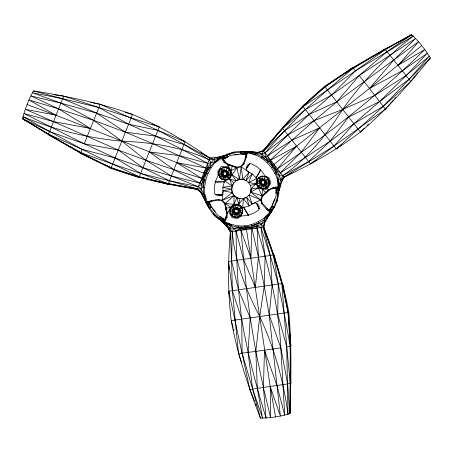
<?xml version="1.0" encoding="UTF-8"?>
<svg xmlns="http://www.w3.org/2000/svg" width="453" height="453" viewBox="0 0 453 453"><rect width="100%" height="100%" fill="white"/><g stroke="black" fill="none" stroke-linecap="round" stroke-linejoin="round"><path stroke-width="0.68" d="M269.331 214.411L274.382 207.349L277.117 201.194L278.827 193.822L278.861 184.79L280.837 179.977L284.031 177.18C310.86 164.564 336.715 149.875 360.435 132.044C386.403 110.017 408.923 84.394 430.35 58.024C425.265 49.513 418.997 41.546 411.754 34.773L385.078 49.066L353.198 68.148L327.411 89.971L305.328 109.564L284.546 130.815L263.527 151.064L258.442 152.372L247.548 151.732L247.366 152.961L246.364 153.782L246.358 157.123L244.037 163.969L241.217 166.868L237.027 167.899L231.155 170.492L231.823 174.835L236.273 180.719C244.982 174.92 255.922 187.078 249.048 195.124L252.072 204.048L249.207 205.99L242.774 207.667L238.759 204.077L236.783 197.644C225.628 191.579 234.937 174.484 246.047 180.424L249.088 172.293L246.647 170.447L246.064 167.865L247.446 165.011L250.86 163.533L256.37 166.404L261.064 170.424L264.914 175.679L268.878 177.723L270.894 182.876L267.882 188.046L265.35 189.02L262.604 189.416L258.504 187.825L251.143 188.742L250.656 192.083M205.288 199.881C206.608 205.124 209.779 209.648 213.029 213.873C217.27 220.215 225.724 221.251 229.546 227.7L230.373 231.868C227.882 261.409 227.678 291.143 231.256 320.605C237.349 354.11 248.278 386.42 260.407 418.164C270.316 418.017 280.35 416.573 289.835 413.685L290.09 413.215C290.985 379.608 291.84 345.928 288.821 312.394C283.601 283.125 274.433 254.796 263.771 227.095L264.648 222.112L264.728 219.246L264.275 217.916L269.677 212.225L269.467 210.945L262.219 203.04L261.381 200.067C263.085 192.429 271.143 185.945 279.167 187.061C278.335 196.053 275.316 205.266 270.651 212.995L264.337 222.791M230.226 239.575L230.373 231.868L228.17 227.819M27.288 121.41L22.927 119.094L48.454 134.105L82.055 149.348L115.085 157.989L142.933 167.706L171.376 175.957L198.352 186.698C205.809 191.421 203.267 202.48 209.818 207.978C213.822 213.539 218.505 218.98 224.246 222.712L227.01 217.508L227.276 213.057L225.656 208.567L230.486 207.191L233.912 204.439L234.133 195.526C231.115 191.993 231.058 186.642 233.742 182.978L229.716 179.212L224.597 180.894L222.831 187.304L223.08 190.758L222.321 200.288L221.874 200.809C217.078 199.229 211.908 201.398 207.253 202.831L206.041 202.372L201.155 192.616L197.474 188.867L169.428 180.787L140.634 173.42L112.627 164.088L80.832 152.667L48.369 134.598L22.65 118.646C24.892 108.986 28.658 99.575 33.488 90.917C67.038 96.285 100.487 102.978 132.548 114.45C159.852 126.081 185.504 141.126 209.841 158.052L213.861 159.422L219.014 158.726L226.857 154.241L234.093 152.032L240.792 151.325L248.788 152.01M218.561 219.037L220.345 216.67L222.899 218.442L221.336 220.962L227.332 227.315L229.546 227.7L231.33 225.77L231.364 224.609L224.75 221.755L224.428 220.498M276.296 188.063L276.047 196.245L271.489 207.655L269.218 210.203M213.691 213.301L213.029 213.873L223.204 221.058L224.246 222.712L238.153 225.928L244.501 225.928L246.489 229.541L270.237 386.698L280.396 416.035L269.224 315.169L264.252 286.115L258.42 257.179L252.061 228.748C242.604 227.972 232.791 227.168 224.246 222.712L223.924 221.455L226.29 216.993L226.511 213.284L224.796 203.85L221.874 200.809M242.774 207.667L243.391 198.561L246.534 197.31L249.054 195.062L261.381 200.067M90.543 102.361L100.272 104.218L157.921 130.362L209.841 158.052C218.187 157.723 226.285 155.192 234.258 152.893C241.959 152.168 249.416 151.268 257.134 152.423L244.167 151.421L243.935 154.371L241.443 154.303M229.75 169.654L228.352 173.08L228.159 174.915L227.078 176.404C223.652 177.123 223.227 182.14 220.011 177.57L218.669 174.586L218.929 171.376L220.854 168.726L223.81 167.412L227.032 167.774L229.665 169.705L231.002 172.695L230.741 175.9L228.816 178.55L225.826 179.886L222.576 179.541L219.926 177.621L218.589 174.631L218.929 171.376L220.854 168.726L223.844 167.395L227.1 167.735L229.75 169.654L231.081 172.644L230.741 175.9L228.805 178.556C226.075 176.93 222.927 176.562 219.926 177.621M239.931 210.52L235.141 214.405L234.218 216.947L237.434 217.31L240.384 216.002L242.264 213.374L239.931 210.52L239.178 208.839L237.689 207.757L235.854 207.565L234.173 208.318C232.734 211.534 227.78 210.922 231.585 215.016L234.218 216.947L237.406 217.327L240.396 215.996L242.315 213.346L242.576 210.135L241.239 207.151C239.122 204.496 235.118 204.093 232.429 206.172L234.173 208.318C236.047 209.433 246.149 213.374 241.239 207.151L238.606 205.215L235.39 204.852L232.429 206.172L230.56 208.788L230.249 212.027L231.585 215.016L234.15 216.987L237.406 217.327L240.396 215.996L242.315 213.346L242.661 210.09L241.324 207.1L238.674 205.175L235.418 204.835L232.446 206.16L230.509 208.822L230.169 212.078L231.5 215.062C234.818 219.535 235.203 214.609 238.657 213.85L239.739 212.355L239.931 210.52L241.324 207.1M266.964 187.299L263.55 185.894L261.721 185.702L260.226 184.62L259.478 182.938L262.689 180.458L261.97 176.155L265.254 176.477L267.819 178.448L269.161 181.432L268.901 184.643L266.976 187.293L263.986 188.624L260.73 188.284L258.08 186.364L256.749 183.374L257.089 180.118L259.008 177.468L261.998 176.132L265.254 176.477L267.904 178.397L269.241 181.387L268.901 184.643L266.964 187.299L264.02 188.607L260.798 188.244L258.165 186.313C254.359 182.219 259.314 182.836 260.752 179.614L262.434 178.861L264.269 179.054L265.758 180.135L266.511 181.823L268.844 184.677L266.976 187.293L264.02 188.607L260.73 188.284L258.165 186.313L256.828 183.323L257.089 180.118L259.025 177.463L261.998 176.132L265.186 176.511L267.819 178.448C272.729 184.671 262.627 180.73 260.752 179.614L259.025 177.463L257.14 180.084L256.828 183.323L260.503 183.165L265.237 185.147L266.964 187.299L266.319 183.652L266.511 181.823L267.904 178.397M275.934 192.842L276.154 188.046L271.698 188.895M276.29 200.906L277.117 201.194L278.238 187.972L279.167 187.061C277.949 173.884 272.463 160.889 263.527 151.064L263.199 150.639L257.802 152.474L259.184 152.299M192.514 188.221L197.27 189.365L201.155 192.616L206.511 203.408L207.57 203.59L209.195 202.061L210.135 204.184L209.818 207.978C205.067 202.117 203.805 193.776 197.27 189.365C201.466 176.551 209.767 165.045 220.832 157.321L222.083 157.672L224.762 161.953L227.859 164.003L227.678 164.779L229.433 168.312L231.155 170.492L232.378 165.617L227.678 164.779L223.958 162.321L220.832 157.321L223.805 155.685L225.203 158.295L227.451 157.231M251.143 188.742L250.679 192.095L262.553 196.013L269.869 189.813L273.193 188.148L273.272 187.27M228.805 178.556L227.078 176.404L226.347 172.412L225.401 171.092L224.275 170.124L220.866 168.72L218.986 171.342L218.589 174.631L220.011 177.57L222.638 179.507L225.86 179.864L225.141 175.56L221.319 174.195L218.669 174.586L221.511 172.367L222.593 170.872L224.275 170.124L226.109 170.311L227.604 171.398L228.352 173.08L230.685 175.934L228.816 178.55L228.159 174.915L226.653 174.337L224.269 176.183L223.561 176.964L222.638 179.507L225.86 179.864M231.002 172.695L228.352 173.08L224.529 171.715L223.81 167.412L227.032 167.774L229.665 169.705L231.081 172.644L230.685 175.934L228.159 174.915L225.141 175.56L227.078 176.404M241.239 207.151L237.921 209.858L235.854 207.565L232.446 206.16L230.56 208.788L230.249 212.027L233.924 211.862L238.657 213.85L240.396 215.996L239.739 212.355L238.227 211.778L237.689 207.757L238.606 205.215M242.576 210.135L242.264 213.374L239.739 212.355L236.721 213.001L237.434 217.31M269.161 181.432L268.844 184.677L264.812 183.074L261.721 185.702L260.798 188.244L263.55 185.894L265.237 185.147L266.319 183.652L263.301 184.303L264.02 188.607M222.593 170.872L224.529 171.715L221.511 172.367L221.319 174.195L220.011 177.57L223.323 174.864L222.593 170.872L220.866 168.72L221.511 172.367L223.018 172.944L226.109 170.311L227.1 167.735M232.446 206.16C233.425 209.167 233.17 212.378 231.5 215.062M259.478 182.938L259.671 181.104L259.025 177.463L262.434 178.861L263.561 179.835L264.507 181.155L265.237 185.147M232.174 185.979L222.831 187.304L231.642 189.326L223.08 190.758L222.7 193.793L220.758 195.594L217.593 195.821L214.609 193.607L214.337 187.395L215.475 181.319L218.097 175.362L217.887 170.906L221.336 166.579L227.327 166.602L229.433 168.312M226.155 162.876L223.187 159.445L223.856 159.043L224.218 156.455L221.879 156.744L219.014 158.726L215.305 157.701L211.024 162.729L210.033 167.242L206.511 173.346L204.218 180.034L203.238 187.038L203.595 194.116L204.971 194.388L207.202 201.913L208.408 202.372L211.608 201.5L211.308 200.707L206.041 202.372C201.681 185.821 206.998 167.769 220.832 157.321L222.785 157.248L234.093 152.032L234.258 152.893M407.043 37.406L411.228 34.785L385.463 49.388L355.458 70.866L331.466 95.147L309.127 114.411L287.757 134.915L264.971 152.904L261.828 154.145L255.922 153.737L247.548 151.732L246.545 152.553C245.458 157.293 244.75 162.859 240.985 166.223L236.891 167.236L232.31 166.313L227.678 164.779M207.921 173.261L203.799 173.171L55.821 115.164L25.334 109.292L118.273 150.051L145.923 160.271L173.895 169.688L203.131 178.742L204.331 179.705L203.238 187.038L200.996 188.799L197.474 188.867L168.273 183.652L139.269 176.795L111.172 167.689L80.645 153.346L48.369 134.598L63.647 96.115L159.286 126.936L138.992 177.468L110.872 168.408L80.645 153.346L82.055 149.348L22.995 116.698C54.496 129.835 87.854 138.131 121.851 141.138C151.783 142.406 181.874 146.914 209.161 159.858L213.861 159.422L214.643 161.931L215.628 162.536L221.404 158.244L222.655 158.59M226.511 213.284L227.276 213.057L225.305 203.397L230.486 207.191L229.456 209.767L229.031 212.451L232.01 217.644L237.48 218.471L241.228 216.064L247.7 215.356L253.533 213.301L258.776 209.96L259.201 206.268L257.423 203.64L254.892 202.859L252.072 204.048L246.557 197.349L243.403 198.607L238.759 204.077L233.912 204.439L225.305 203.397L222.321 200.288L218.397 199.292L211.308 200.707L208.408 202.372M222.072 175.883L223.018 172.944L221.319 174.195L222.072 175.883L223.561 176.964L223.323 174.864L225.396 177.157M229.665 169.705L227.604 171.398L226.653 174.337L228.352 173.08M240.384 216.002L236.97 214.597L235.141 214.405L231.585 215.016L233.646 213.323L234.597 210.385L237.689 207.757M239.178 208.839L238.227 211.778L238.657 213.85M258.08 186.364L260.226 184.62L261.177 181.681L260.752 179.614M267.819 178.448L265.758 180.135L264.812 183.074L266.511 181.823M246.489 229.541L233.827 228.505L229.546 227.7L232.276 231.551C234.705 261.658 245.849 289.965 259.716 316.522C274.11 347.474 283.606 380.509 287.978 414.359L286.726 346.885L290.894 346.109L288.051 312.496L282.604 283.516L228.697 291.205L249.829 389.444L290.792 383.436L290.214 346.285L284.207 313.04L278.284 284.122L270.265 255.498L263.238 227.168L264.648 222.112L270.651 212.995L270.441 211.715L268.805 210.419L270.169 208.544L273.618 206.925C270.922 213.969 264.326 219.229 263.771 227.095L265.362 232.457M251.183 188.737L255.769 183.81L256.874 178.539L252.202 173.805L249.088 172.293L241.217 166.868L240.985 166.223M274.631 198.873L272.361 204.637M238.759 204.077L240.011 198.663L236.806 197.604L234.133 195.526L222.321 200.288L232.372 192.638M277.955 193.714L276.143 190.362L279.105 190.458L280.781 183.697M246.364 153.782L245.52 156.987L246.358 157.123L247.366 152.961C264.597 155.056 276.851 170.515 279.167 187.061L278.255 188.793L276.166 188.822L278.227 190.43L279.144 188.261L278.267 179.399L280.458 172.695L301.273 152.14L319.62 127.791L369.455 88.471L421.669 45.611M279.105 190.458L281.607 182.089L284.031 177.18L333.974 146.064L385.435 109.207L393.295 100.107M270.713 212.961L271.313 212.072L270.945 211.064L269.275 209.801L271.891 209.728L270.945 211.064L270.651 212.995L264.728 219.246L258.776 223.091L256.97 225.922L258.42 257.179L255.35 287.383L243.437 259.32L236.041 231.019L231.33 225.77L223.216 222.095L223.204 221.058L224.903 219.614L226.392 215.328M257.14 180.084L259.671 181.104L262.689 180.458L264.269 179.054L265.186 176.511M212.468 158.12L209.841 158.052L201.693 178.397L176.715 162.661L205.889 167.989L207.729 167.95L210.033 167.242L211.092 167.763M264.88 221.506L264.648 222.112L261.421 224.156L256.97 225.922L251.642 227.332L239.994 228.748L236.041 231.019C236.438 260.452 237.848 289.897 241.709 319.099C247.242 352.655 256.098 385.526 266.064 418.011L263.425 387.666L264.478 350.203L280.82 347.808C278.889 306.919 268.669 267.106 257.049 228.046C249.399 227.315 241.206 225.764 233.827 228.505L232.276 231.551L231.619 261.019L232.349 290.679L238.533 353.674L241.789 363.023M204.331 179.705L201.687 184.06L198.352 186.698L169.428 180.787L142.933 167.706L118.273 150.051L84.207 143.771L49.383 131.546L22.65 118.646C51.557 136.053 80.492 153.527 111.172 167.689C138.743 178.907 168.001 184.66 197.27 189.365L168.273 183.652L140.634 173.42L115.085 157.989L84.207 143.771L100.272 104.218M180.719 139.456L185.113 141.698L168.035 184.224L139.269 176.795L82.055 149.348M110.872 168.408L132.548 114.45L125.073 112.418M233.912 204.439L236.806 197.604L234.15 195.509L224.796 203.85L226.29 208.278M267.242 162.661L267.808 161.325L262.23 156.97L255.922 153.737L254.994 154.796L247.548 151.732L245.73 152.446L244.099 152.293L245.469 154.518L246.239 154.62L245.73 152.446L246.421 151.619L247.491 151.698M224.597 180.894L232.134 185.968L229.716 179.212L231.823 174.835L237.027 167.899L232.31 166.313M271.823 167.916L273.957 164.388L319.62 127.791L291.925 140.232L265.583 157.117L262.23 156.97L261.307 158.029M244.501 225.928C254.529 224.971 263.131 219.326 270.651 212.995L266.579 209.269L261.806 203.839L262.219 203.04M278.861 184.79L281.607 182.089L280.837 179.977L282.802 175.69C307.666 158.527 326.607 134.728 342.672 109.439C362.281 81.495 386.143 56.755 413.272 36.047L355.458 70.866L352.706 67.65L324.546 86.297L302.644 106.115L336.256 148.958L410.763 81.54L385.078 49.066L352.706 67.65L325.016 86.908L303.085 106.693L282.644 128.386L263.527 151.064L261.828 154.145L262.23 156.97L268.034 161.579L296.602 146.189L277.4 168.788L276.517 170.407L275.973 172.752L274.994 173.408M260.594 169.898L256.013 178.125L260.832 169.592M281.97 180.543L284.031 177.18L292.004 172.774M227.196 155.045L225.203 158.295L223.856 159.043L222.785 157.248L221.879 156.744L214.643 161.931L207.74 163.391L179.535 155.639L149.275 151.931L173.895 169.688L201.687 184.06L203.238 187.038L204.614 187.31M206.511 173.346L199.813 183.069L171.376 175.957L145.923 160.271L121.851 141.138L93.578 120.317L60.708 103.091L32.35 92.752L62.525 98.709L98.845 107.525L128.624 124.252L155.617 136.115L182.038 149.382L207.74 163.391L207.729 167.95L203.131 178.742L201.687 184.06L200.996 188.799L201.155 192.616L203.595 194.116M227.276 213.057L229.456 209.767M264.728 219.246L261.421 224.156L260.922 227.497L265.107 256.228L264.252 286.115L259.716 316.522L255.82 351.42L257.338 388.498L262.559 418.227L252.638 389.116L242.112 353.255L241.709 319.099L232.349 290.679L228.572 261.46L273.935 254.982L281.885 283.612L288.051 312.496L290.214 346.285L290.09 413.215L289.937 408.985M246.239 168.788L249.773 163.567M246.194 168.884L249.235 164.445M203.799 173.171L211.024 162.729L209.161 159.858L183.975 144.558L155.617 136.115L125.43 132.219L93.578 120.317L58.386 108.782L28.964 100.005L55.821 115.164L27.078 104.637M270.441 211.715L270.945 211.064L268.805 210.419L267.117 208.612L266.579 209.269L269.467 210.945M410.763 81.54L417.666 72.803M264.643 149.122L263.199 150.639L282.644 128.386L305.328 109.564L331.466 95.147L359.218 75.521L387.213 51.472L411.754 34.773C382.224 51.098 352.621 67.423 325.016 86.908C301.522 105.181 281.908 127.638 263.199 150.639L255.922 153.737M269.869 189.813L269.286 189.269L266.211 192.916L262.604 189.416L261.908 195.804L260.707 199.943L261.806 203.839M385.435 109.207L369.455 88.471L393.929 59.858L415.605 38.465L359.218 75.521L336.743 101.88L314.065 120.713L291.925 140.232L270.486 159.954L284.031 177.18L283.595 176.687M394.682 98.499L395.605 97.429M242.814 179.405L249.088 172.293M270.373 213.097L271.313 212.072M246.047 180.424L252.202 173.805L248.68 182.553M265.605 148.103L267.049 146.585M316.471 160.107L310.56 163.941L282.27 127.893L303.085 106.693L355.458 70.866M430.35 58.024L409.082 79.275L383.289 106.319L353.912 123.743L330.141 141.189L305.441 157.44L280.458 172.695L276.517 170.407L269.467 161.025L265.583 157.117L261.828 154.145L258.442 152.372L257.802 152.474M364.439 128.074L360.435 132.044L324.546 86.297M366.936 125.6L368.436 124.111M277.157 188.006L278.085 187.1L277.253 179.949L278.267 179.399L280.837 179.977L279.393 175.872L273.957 164.388M282.27 127.893L285.379 125.034M265.639 192.508L261.908 195.804L258.504 187.825L255.769 183.81L248.708 182.525L256.874 178.539M227.604 171.398L226.347 172.412L226.109 170.311M260.226 184.62L261.483 183.607L261.177 181.681L259.671 181.104M265.758 180.135L264.507 181.155L264.269 179.054M230.56 208.788L234.597 210.385L232.899 211.642L233.646 213.323L234.903 212.31L234.173 208.318M336.256 148.958L341.794 144.643M347.706 71.5L352.706 67.65M302.644 106.115L307.1 102.701M310.56 163.941L333.974 146.064L353.912 123.743L379.625 101.534L406.194 75.509L427.389 53.199L402.428 70.657L369.455 88.471L359.218 75.521M214.643 161.931L219.014 158.726M277.4 168.788C329.88 133.42 379.603 93.975 424.738 49.564L398.187 65.238L418.51 41.778L336.743 101.88L309.127 114.411L284.546 130.815L264.971 152.904L265.583 157.117L268.034 161.579L267.808 161.325L272.451 166.653L275.973 172.752L279.393 175.872L282.802 175.69L308.652 161.523L330.141 141.189L348.606 116.999L379.625 101.534L409.082 79.275L429.331 56.121L406.194 75.509L374.841 95.362L342.672 109.439L314.065 120.713L287.757 134.915L267.383 155.991L272.451 166.653M378.623 53.295L385.078 49.066M222.083 157.672L222.785 157.248L223.187 159.445M209.065 208.425L211.619 206.919M258.504 187.825L250.679 192.095L260.707 199.943L252.072 204.048M223.131 159.309L230.345 155.436L242.508 153.675L243.844 153.952M207.463 205.458L210.135 204.184L211.319 206.37M223.958 162.321L224.762 161.953M236.296 180.758L239.433 179.479L241.217 166.868L242.87 179.377M250.452 185.43L255.769 183.81M233.085 209.807L236.109 209.161L235.39 204.852M217.78 157.418L223.805 155.685M244.167 151.421L240.803 152.197L243.935 154.371L245.469 154.518L245.73 152.446L246.545 152.553M231.019 231.738L230.373 231.868L227.332 227.315L226.364 223.589M245.277 227.1L252.213 225.747L258.776 223.091L261.421 224.156L263.238 227.168L273.323 255.067L281.885 283.612L286.726 346.885L290.322 383.606L289.835 413.685L287.644 384.082L280.82 347.808L269.224 315.169L272.185 284.982L270.265 255.498L260.922 227.497L256.97 225.922L251.879 225.809L250.922 258.25L240.956 230.322L239.994 228.748L238.233 227.106L238.153 225.928M258.165 186.313L261.721 185.702L261.483 183.607L263.55 185.894M227.332 227.315L227.859 227.242L221.336 220.962M288.821 312.394L231.256 320.605L233.052 327.411M204.218 180.034L205.662 179.852M238.533 353.674L264.478 350.203L277.026 385.707L284.711 415.175L280.82 347.808M234.654 154.943L238.765 154.507M243.142 164.014L244.037 163.969M273.193 188.148L278.238 187.972M243.391 198.561L240.005 198.708L236.783 197.644M215.254 181.993L221.307 181.896M222.65 181.88L224.671 181.846L214.869 181.936M219.088 218.34L222.899 218.442L224.903 219.614M265.35 189.02L269.286 189.269M215.181 194.53L222.163 195.028M216.211 194.552L221.574 194.966M275.883 193.465L278.827 193.822M54.003 94.711L63.647 96.115M223.08 190.758L232.321 192.604M245.181 154.235L246.517 154.513M246.421 151.619L247.774 151.925M229.716 179.212L236.273 180.719M33.488 90.917L62.525 98.709L96.529 113.091L128.624 124.252L157.921 130.362L185.113 141.698M163.335 182.746L168.035 184.224M227.859 164.003L236.891 167.236L239.433 179.479L231.823 174.835M276.154 188.046L278.255 188.793L279.144 188.261L278.267 179.399M218.986 171.342L221.511 172.367M152.129 124.037L159.286 126.936M80.645 153.346L84.535 154.949M135.753 176.121L138.992 177.468M231.33 225.77L223.216 222.095L221.8 220.215L224.224 219.235L223.204 221.058L223.924 221.455M205.889 167.989L152.627 143.573L125.43 132.219L96.529 113.091L60.708 103.091L30.787 95.894L58.386 108.782L90.306 128.425L53.284 121.54L23.924 113.46L84.207 143.771M48.369 134.598L52.752 136.806M274.382 207.349L271.8 205.894L270.169 208.544L272.61 210.226M200.838 152.627L202.638 153.709M203.839 154.433L209.841 158.052M225.396 220.09L217.853 215.418L210.249 205.77L209.824 204.473M226.29 216.993L227.01 217.508M233.646 213.323L235.141 214.405L234.903 212.31L236.97 214.597M206.041 202.372L207.57 203.59L208.25 205.079L209.496 202.78L207.57 203.59L207.253 202.831M243.403 198.607L249.207 205.99L246.557 197.349M251.341 224.586L252.213 225.747L251.879 225.809L258.776 223.091L258.318 221.766M212.021 207.474L215.271 211.93M218.397 199.292L218.884 200.05M248.397 215.209L243.561 207.129L248.544 215.571M256.534 203.34L259.292 209.009M256.76 203.856L259.082 208.708M226.857 154.241L228.018 156.97M249.829 389.444L254.467 401.081M255.492 403.668L256.268 405.605M208.969 201.879L209.394 203.176M205.679 200.753L206.511 203.408M286.726 346.885L277.695 313.963L278.284 284.122L273.323 255.067L263.771 227.095L230.373 231.868L231.619 261.019L238.482 289.795L250.203 317.881L255.82 351.42L263.425 387.666L270.537 417.536L270.237 386.698L275.492 416.851M260.407 418.164L252.638 389.116L248.085 352.479L250.203 317.881L246.438 288.657L240.956 230.322M233.414 328.776L233.952 330.815M273.935 254.982L274.858 259.105M228.697 291.205L229.473 296.766M290.147 340.548L290.894 346.109M282.604 283.516L283.153 287.695M290.594 379.931L290.792 383.436M228.572 261.46L228.975 269.201M240.792 151.325L240.826 154.286"/></g></svg>
